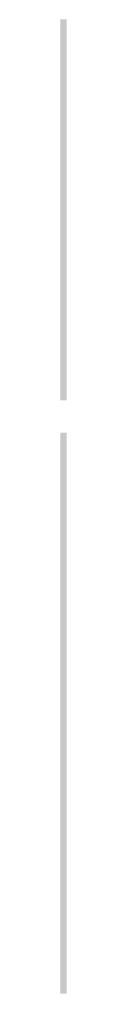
# Model space of a CAD drawing. Header units: millimetres. Extents: x -187347 to 135007, y -6415 to 292048.
# Drawn here: x 68943 to 69141, y 120228 to 149579 of the extents above; entities that cross this region are included whole.
import ezdxf

# ---------------------------------------------------------------- set-up
doc = ezdxf.new("R2010")
doc.units = ezdxf.units.MM
doc.header["$LTSCALE"] = 100
doc.layers.add('A-WALL-PATT', color=7, linetype='Continuous', lineweight=5)

msp = doc.modelspace()

# ---------------------------------------------------------------- hatches: boundary and pattern name
at = {"layer": 'A-WALL-PATT'}
h = msp.add_hatch(dxfattribs=at)
h.set_pattern_fill('FP_1591', color=256, angle=67.38013, style=0, pattern_type=2)
h.set_pattern_definition([(157.3801, (69102.8, 143851.106), (-100.32954, 0.0003), [26.086, -1278.204]), (157.3801, (69102.8, 143951.437), (-100.32954, 0.0003), [26.086, -1278.204]), (157.3801, (69102.8, 144051.767), (-100.32954, 0.0003), [26.086, -1278.204]), (157.3801, (69102.8, 144152.097), (-100.32954, 0.0003), [26.086, -1278.204]), (157.3801, (69102.8, 144252.427), (-100.32954, 0.0003), [26.086, -1278.204]), (202.2491, (69102.8, 143935.384), (-100.3298, -0.00036), [23.848, -2360.969]), (202.2491, (69102.8, 144035.714), (-100.3298, -0.00036), [23.848, -2360.969]), (202.2491, (69102.8, 144136.044), (-100.3298, -0.00036), [23.848, -2360.969]), (202.2491, (69102.8, 144236.374), (-100.3298, -0.00036), [23.848, -2360.969]), (202.2491, (69102.8, 144336.704), (-100.3298, -0.00036), [23.848, -2360.969]), (202.24913, (69102.8, 144437.034), (-100.3298, -0.00036), [23.848, -2360.969]), (202.24913, (69102.8, 144537.365), (-100.3298, -0.00036), [23.848, -2360.969]), (202.24913, (69102.8, 144637.694), (-100.3298, -0.00036), [23.848, -2360.969]), (202.24913, (69102.8, 144738.024), (-100.3298, -0.00036), [23.848, -2360.969]), (337.7511, (69080.727, 143910.3), (-100.3298, -0.0001), [23.848, -2360.969]), (337.7511, (69080.727, 144010.63), (-100.3298, -0.0001), [23.848, -2360.969]), (337.7511, (69080.727, 144110.96), (-100.3298, -0.0001), [23.848, -2360.969]), (337.7511, (69080.727, 144211.29), (-100.3298, -0.0001), [23.848, -2360.969]), (337.7511, (69080.727, 144311.62), (-100.3298, -0.0001), [23.848, -2360.969]), (337.75113, (69080.727, 144411.952), (-100.3298, -0.0001), [23.848, -2360.969]), (337.75113, (69080.727, 144512.28), (-100.3298, -0.0001), [23.848, -2360.969]), (337.75113, (69080.726, 144612.61), (-100.3298, -0.0001), [23.848, -2360.969]), (337.75113, (69080.727, 144712.942), (-100.3298, -0.0001), [23.848, -2360.969]), (22.6201, (69078.72, 143875.186), (-100.32954, -0.00078), [26.086, -1278.204]), (22.6201, (69078.72, 143975.516), (-100.32954, -0.00078), [26.086, -1278.204]), (22.6201, (69078.72, 144075.847), (-100.32954, -0.00078), [26.086, -1278.204]), (22.6201, (69078.72, 144176.176), (-100.32954, -0.00078), [26.086, -1278.204]), (22.6201, (69078.72, 144276.506), (-100.32954, -0.00078), [26.086, -1278.204]), (171.87013, (69119.856, 143846.09), (-100.33039, -0.000556), [7.094, -702.346]), (158.1981, (69112.832, 143847.094), (-100.33008, 0.00043), [10.806, -529.488]), (158.1981, (69112.833, 143947.424), (-100.33008, 0.00043), [10.806, -529.488]), (21.8011, (69102.8, 143885.22), (-100.33008, 0.00085), [10.806, -529.488]), (21.8011, (69102.8, 143985.55), (-100.33008, 0.00085), [10.806, -529.488]), (8.13013, (69112.832, 143889.232), (-100.33039, 8.5e-05), [7.094, -702.346]), (8.13013, (69119.856, 143846.09), (-100.33039, 8.5e-05), [7.094, -702.346]), (26.5651, (69126.88, 143847.094), (-100.33013, -0.00015), [6.73, -217.614]), (45.0001, (69132.9, 143850.104), (-100.33, -0.0002), [7.094, -134.794]), (56.3101, (69137.915, 143855.12), (-100.3303, -8e-05), [3.617, -358.128]), (56.3101, (69137.915, 143955.45), (-100.3303, -8e-05), [3.617, -358.128]), (56.3101, (69137.915, 144055.78), (-100.3303, -8e-05), [3.617, -358.128]), (71.5651, (69139.92, 143858.13), (-100.3296, -0.0001), [3.173, -314.099]), (71.5651, (69139.92, 143958.46), (-100.3296, -0.0001), [3.173, -314.099]), (71.5651, (69139.92, 144058.79), (-100.3296, -0.0001), [3.173, -314.099]), (71.5651, (69140.92, 143861.14), (-100.3296, -0.0001), [3.173, -314.099]), (71.5651, (69140.925, 143961.47), (-100.3296, -0.0001), [3.173, -314.099]), (71.5651, (69140.92, 144061.8), (-100.3296, -0.0001), [3.173, -314.099]), (90.0001, (69141.93, 143864.15), (-100.33, -0.0002), [8.026, -92.304]), (108.4351, (69141.93, 143872.18), (-100.3296, -0.0003), [3.173, -314.099]), (108.4351, (69141.93, 143972.51), (-100.3296, -0.0003), [3.173, -314.099]), (108.4351, (69141.93, 144072.84), (-100.3296, -0.0003), [3.173, -314.099]), (108.4351, (69140.925, 143875.19), (-100.3296, -0.0003), [3.173, -314.099]), (108.4351, (69140.92, 143975.52), (-100.3296, -0.0003), [3.173, -314.099]), (108.4351, (69140.925, 144075.85), (-100.3296, -0.0003), [3.173, -314.099]), (123.6901, (69139.92, 143878.196), (-100.3303, -0.0004), [3.617, -358.128]), (123.6901, (69139.92, 143978.53), (-100.3303, -0.0004), [3.617, -358.128]), (123.6901, (69139.92, 144078.86), (-100.3303, -0.0004), [3.617, -358.128]), (135.0001, (69137.915, 143881.206), (-100.33, -0.0002), [7.094, -134.794]), (153.4351, (69132.9, 143886.222), (-100.33013, -0.00033), [6.73, -217.614]), (171.87013, (69126.879, 143889.232), (-100.33039, -0.000556), [7.094, -702.346]), (171.87013, (69119.856, 143896.255), (-100.33039, -0.000556), [7.094, -702.346]), (158.1981, (69112.833, 143897.26), (-100.33008, 0.00043), [10.806, -529.488]), (158.1981, (69112.833, 143997.59), (-100.33008, 0.00043), [10.806, -529.488]), (21.8011, (69102.8, 143935.384), (-100.33008, 0.00085), [10.806, -529.488]), (21.8011, (69102.8, 144035.714), (-100.33008, 0.00085), [10.806, -529.488]), (8.13013, (69112.833, 143939.397), (-100.33039, 8.5e-05), [7.094, -702.346]), (8.13013, (69119.856, 143896.255), (-100.33039, 8.5e-05), [7.094, -702.346]), (26.5651, (69126.88, 143897.26), (-100.33013, -0.00015), [6.73, -217.614]), (45.0001, (69132.9, 143900.27), (-100.33, -0.0002), [7.094, -134.794]), (56.3101, (69137.915, 143905.285), (-100.3303, -8e-05), [3.617, -358.128]), (56.3101, (69137.915, 144005.615), (-100.3303, -8e-05), [3.617, -358.128]), (56.3101, (69137.915, 144105.946), (-100.3303, -8e-05), [3.617, -358.128]), (71.5651, (69139.92, 143908.295), (-100.3296, -0.0001), [3.173, -314.099]), (71.5651, (69139.92, 144008.62), (-100.3296, -0.0001), [3.173, -314.099]), (71.5651, (69139.92, 144108.955), (-100.3296, -0.0001), [3.173, -314.099]), (71.5651, (69140.92, 143911.3), (-100.3296, -0.0001), [3.173, -314.099]), (71.5651, (69140.93, 144011.635), (-100.3296, -0.0001), [3.173, -314.099]), (71.5651, (69140.92, 144111.965), (-100.3296, -0.0001), [3.173, -314.099]), (90.0001, (69141.93, 143914.32), (-100.33, -0.0002), [8.026, -92.304]), (108.4351, (69141.93, 143922.34), (-100.3296, -0.0003), [3.173, -314.099]), (108.4351, (69141.93, 144022.67), (-100.3296, -0.0003), [3.173, -314.099]), (108.4351, (69141.93, 144123), (-100.3296, -0.0003), [3.173, -314.099]), (108.4351, (69140.925, 143925.35), (-100.3296, -0.0003), [3.173, -314.099]), (108.4351, (69140.92, 144025.68), (-100.3296, -0.0003), [3.173, -314.099]), (108.4351, (69140.925, 144126.01), (-100.3296, -0.0003), [3.173, -314.099]), (123.6901, (69139.92, 143928.36), (-100.3303, -0.0004), [3.617, -358.128]), (123.6901, (69139.92, 144028.69), (-100.3303, -0.0004), [3.617, -358.128]), (123.6901, (69139.92, 144129.02), (-100.3303, -0.0004), [3.617, -358.128]), (135.0001, (69137.915, 143931.37), (-100.33, -0.0002), [7.094, -134.794]), (153.4351, (69132.9, 143936.387), (-100.33013, -0.00033), [6.73, -217.614]), (171.87013, (69126.879, 143939.397), (-100.33039, -0.000556), [7.094, -702.346]), (171.87013, (69063.67, 143871.173), (-100.33039, -0.000556), [7.094, -702.346]), (153.4351, (69056.647, 143872.176), (-100.33013, -0.00033), [6.73, -217.614]), (135.0001, (69050.63, 143875.186), (-100.33, -0.0002), [7.094, -134.794]), (123.6901, (69045.61, 143880.2), (-100.3303, -0.0004), [3.617, -358.128]), (123.6901, (69045.61, 143980.53), (-100.3303, -0.0004), [3.617, -358.128]), (123.6901, (69045.61, 144080.86), (-100.3303, -0.0004), [3.617, -358.128]), (108.4351, (69043.605, 143883.21), (-100.3296, -0.0003), [3.173, -314.099]), (108.4351, (69043.6, 143983.54), (-100.3296, -0.0003), [3.173, -314.099]), (108.4351, (69043.605, 144083.87), (-100.3296, -0.0003), [3.173, -314.099]), (108.4351, (69042.6, 143886.22), (-100.3296, -0.0003), [3.173, -314.099]), (108.4351, (69042.6, 143986.55), (-100.3296, -0.0003), [3.173, -314.099]), (108.4351, (69042.6, 144086.88), (-100.3296, -0.0003), [3.173, -314.099]), (90.0001, (69041.6, 143889.23), (-100.33, -0.0002), [8.026, -92.304]), (71.5651, (69041.6, 143897.26), (-100.3296, -0.0001), [3.173, -314.099]), (71.5651, (69041.6, 143997.59), (-100.3296, -0.0001), [3.173, -314.099]), (71.5651, (69041.6, 144097.92), (-100.3296, -0.0001), [3.173, -314.099]), (71.5651, (69042.6, 143900.27), (-100.3296, -0.0001), [3.173, -314.099]), (71.5651, (69042.6, 144000.6), (-100.3296, -0.0001), [3.173, -314.099]), (71.5651, (69042.6, 144100.93), (-100.3296, -0.0001), [3.173, -314.099]), (56.3101, (69043.605, 143903.28), (-100.3303, -8e-05), [3.617, -358.128]), (56.3101, (69043.605, 144003.61), (-100.3303, -8e-05), [3.617, -358.128]), (56.3101, (69043.604, 144103.94), (-100.3303, -8e-05), [3.617, -358.128]), (45.0001, (69045.61, 143906.29), (-100.33, -0.0002), [7.094, -134.794]), (26.5651, (69050.63, 143911.305), (-100.33013, -0.00015), [6.73, -217.614]), (8.13013, (69056.647, 143914.314), (-100.33039, 8.5e-05), [7.094, -702.346]), (8.13013, (69063.67, 143871.173), (-100.33039, 8.5e-05), [7.094, -702.346]), (20.5561, (69070.694, 143872.177), (-100.33001, -0.0004), [8.572, -848.648]), (20.55613, (69070.694, 143972.506), (-100.33001, -0.0004), [8.572, -848.648]), (20.55613, (69070.694, 144072.836), (-100.33001, -0.0004), [8.572, -848.648]), (158.1981, (69080.727, 143910.3), (-100.33008, 0.00043), [10.806, -529.488]), (158.1981, (69080.727, 144010.63), (-100.33008, 0.00043), [10.806, -529.488]), (171.87013, (69070.694, 143914.315), (-100.33039, -0.000556), [7.094, -702.346]), (90.0001, (69041.6, 143843.08), (-100.33, -0.0002), [4.013, -96.317]), (71.5651, (69041.6, 143847.09), (-100.3296, -0.0001), [3.173, -314.099]), (71.5651, (69041.6, 143947.42), (-100.3296, -0.0001), [3.173, -314.099]), (71.5651, (69041.6, 144047.75), (-100.3296, -0.0001), [3.173, -314.099]), (71.5651, (69042.6, 143850.1), (-100.3296, -0.0001), [3.173, -314.099]), (71.5651, (69042.6, 143950.43), (-100.3296, -0.0001), [3.173, -314.099]), (71.5651, (69042.6, 144050.76), (-100.3296, -0.0001), [3.173, -314.099]), (56.3101, (69043.604, 143853.11), (-100.3303, -8e-05), [3.617, -358.128]), (56.3101, (69043.605, 143953.44), (-100.3303, -8e-05), [3.617, -358.128]), (56.3101, (69043.605, 144053.77), (-100.3303, -8e-05), [3.617, -358.128]), (45.0001, (69045.61, 143856.124), (-100.33, -0.0002), [7.094, -134.794]), (26.5651, (69050.63, 143861.14), (-100.33013, -0.00015), [6.73, -217.614]), (8.13013, (69056.647, 143864.15), (-100.33039, 8.5e-05), [7.094, -702.346]), (159.4441, (69078.72, 143861.14), (-100.33001, -8e-05), [8.572, -848.648]), (159.44413, (69078.72, 143961.47), (-100.33001, -8e-05), [8.572, -848.648]), (159.44413, (69078.72, 144061.8), (-100.33001, -8e-05), [8.572, -848.648]), (171.87013, (69070.694, 143864.15), (-100.33039, -0.000556), [7.094, -702.346]), (171.87013, (69063.671, 143921.337), (-100.33039, -0.000556), [7.094, -702.346]), (153.4351, (69056.648, 143922.34), (-100.33013, -0.00033), [6.73, -217.614]), (135.0001, (69050.63, 143925.35), (-100.33, -0.0002), [7.094, -134.794]), (123.6901, (69045.61, 143930.37), (-100.3303, -0.0004), [3.617, -358.128]), (123.6901, (69045.61, 144030.7), (-100.3303, -0.0004), [3.617, -358.128]), (123.6901, (69045.61, 144131.03), (-100.3303, -0.0004), [3.617, -358.128]), (108.4351, (69043.605, 143933.38), (-100.3296, -0.0003), [3.173, -314.099]), (108.4351, (69043.6, 144033.71), (-100.3296, -0.0003), [3.173, -314.099]), (108.4351, (69043.605, 144134.04), (-100.3296, -0.0003), [3.173, -314.099]), (108.4351, (69042.6, 143936.39), (-100.3296, -0.0003), [3.173, -314.099]), (108.4351, (69042.6, 144036.72), (-100.3296, -0.0003), [3.173, -314.099]), (108.4351, (69042.6, 144137.05), (-100.3296, -0.0003), [3.173, -314.099]), (90.0001, (69041.6, 143939.4), (-100.33, -0.0002), [4.013, -96.317]), (8.13013, (69063.671, 143921.337), (-100.33039, 8.5e-05), [7.094, -702.346]), (21.8011, (69070.694, 143922.34), (-100.33008, 0.00085), [10.806, -529.488]), (21.8011, (69070.694, 144022.67), (-100.33008, 0.00085), [10.806, -529.488])])
h.paths.add_polyline_path([(68943.2, 138107.6), (69141.1, 138107.6), (69141.1, 149579.4), (68942.7, 149579.4), (68942.7, 138107.6)])
h = msp.add_hatch(dxfattribs=at)
h.set_pattern_fill('FP_1590', color=256, angle=67.38013, style=0, pattern_type=2)
h.set_pattern_definition([(157.38013, (69102.8, 128684.607), (-100.32954, 0.0003), [26.086, -1278.204]), (157.38013, (69102.8, 128784.937), (-100.32954, 0.0003), [26.086, -1278.204]), (157.38013, (69102.8, 128885.267), (-100.32954, 0.0003), [26.086, -1278.204]), (157.38013, (69102.8, 128985.597), (-100.32954, 0.0003), [26.086, -1278.204]), (157.38013, (69102.8, 129085.926), (-100.32954, 0.00031), [26.086, -1278.204]), (202.24913, (69102.8, 128768.884), (-100.3298, -0.00036), [23.848, -2360.969]), (202.24913, (69102.8, 128869.214), (-100.3298, -0.00036), [23.848, -2360.969]), (202.24913, (69102.8, 128969.544), (-100.3298, -0.00036), [23.848, -2360.969]), (202.24913, (69102.8, 129069.874), (-100.3298, -0.00036), [23.848, -2360.969]), (202.24913, (69102.8, 129170.204), (-100.3298, -0.00036), [23.848, -2360.969]), (202.24913, (69102.8, 129270.534), (-100.3298, -0.00036), [23.848, -2360.969]), (202.24913, (69102.8, 129370.864), (-100.3298, -0.00036), [23.848, -2360.969]), (202.24913, (69102.8, 129471.194), (-100.3298, -0.00036), [23.848, -2360.969]), (202.24913, (69102.8, 129571.524), (-100.3298, -0.00036), [23.848, -2360.969]), (337.75113, (69080.727, 128743.8), (-100.3298, -0.00011), [23.848, -2360.969]), (337.75113, (69080.726, 128844.13), (-100.3298, -0.00011), [23.848, -2360.969]), (337.75113, (69080.727, 128944.462), (-100.3298, -0.00011), [23.848, -2360.969]), (337.75113, (69080.727, 129044.79), (-100.3298, -0.00011), [23.848, -2360.969]), (337.75113, (69080.727, 129145.12), (-100.3298, -0.00011), [23.848, -2360.969]), (337.75113, (69080.727, 129245.45), (-100.3298, -0.00011), [23.848, -2360.969]), (337.75113, (69080.727, 129345.78), (-100.3298, -0.00011), [23.848, -2360.969]), (337.75113, (69080.727, 129446.11), (-100.3298, -0.00011), [23.848, -2360.969]), (337.75113, (69080.726, 129546.44), (-100.3298, -0.00011), [23.848, -2360.969]), (22.62013, (69078.72, 128708.686), (-100.32954, -0.00078), [26.086, -1278.204]), (22.62013, (69078.72, 128809.016), (-100.32954, -0.00078), [26.086, -1278.204]), (22.62013, (69078.72, 128909.346), (-100.32954, -0.00078), [26.086, -1278.204]), (22.62013, (69078.72, 129009.676), (-100.32954, -0.00078), [26.086, -1278.204]), (22.62013, (69078.72, 129110.006), (-100.32954, -0.00078), [26.086, -1278.204]), (171.87013, (69119.855, 128679.591), (-100.330391, -0.000556), [7.094, -702.346]), (158.19813, (69112.833, 128680.594), (-100.33008, 0.00043), [10.806, -529.488]), (158.19813, (69112.832, 128780.924), (-100.33008, 0.00043), [10.806, -529.488]), (21.80113, (69102.8, 128718.72), (-100.33008, 0.00085), [10.806, -529.488]), (21.80113, (69102.8, 128819.05), (-100.33008, 0.00085), [10.806, -529.488]), (8.13013, (69112.832, 128722.733), (-100.330391, 8.5e-05), [7.094, -702.346]), (8.13013, (69119.855, 128679.591), (-100.330391, 8.5e-05), [7.094, -702.346]), (26.56513, (69126.88, 128680.594), (-100.33013, -0.00015), [6.73, -217.614]), (45.0001, (69132.9, 128683.604), (-100.32997, -0.00024), [7.094, -134.794]), (56.3101, (69137.915, 128688.62), (-100.3303, -8e-05), [3.617, -358.128]), (56.3101, (69137.915, 128788.95), (-100.3303, -8e-05), [3.617, -358.128]), (56.3101, (69137.915, 128889.28), (-100.3303, -8e-05), [3.617, -358.128]), (71.5651, (69139.92, 128691.63), (-100.3296, -0.0001), [3.173, -314.099]), (71.5651, (69139.92, 128791.96), (-100.3296, -0.0001), [3.173, -314.099]), (71.5651, (69139.92, 128892.29), (-100.3296, -0.0001), [3.173, -314.099]), (71.5651, (69140.925, 128694.64), (-100.3296, -0.0001), [3.173, -314.099]), (71.5651, (69140.92, 128794.97), (-100.3296, -0.0001), [3.173, -314.099]), (71.5651, (69140.93, 128895.3), (-100.3296, -0.0001), [3.173, -314.099]), (90.0001, (69141.93, 128697.65), (-100.33, -0.0002), [8.026, -92.304]), (108.4351, (69141.93, 128705.68), (-100.3296, -0.0003), [3.173, -314.099]), (108.4351, (69141.93, 128806.01), (-100.3296, -0.0003), [3.173, -314.099]), (108.4351, (69141.93, 128906.34), (-100.3296, -0.0003), [3.173, -314.099]), (108.4351, (69140.92, 128708.69), (-100.3296, -0.0003), [3.173, -314.099]), (108.4351, (69140.925, 128809.02), (-100.3296, -0.0003), [3.173, -314.099]), (108.4351, (69140.92, 128909.35), (-100.3296, -0.0003), [3.173, -314.099]), (123.6901, (69139.92, 128711.696), (-100.3303, -0.0004), [3.617, -358.128]), (123.6901, (69139.92, 128812.03), (-100.3303, -0.0004), [3.617, -358.128]), (123.6901, (69139.92, 128912.36), (-100.3303, -0.0004), [3.617, -358.128]), (135.0001, (69137.915, 128714.706), (-100.32997, -0.00024), [7.094, -134.794]), (153.43513, (69132.9, 128719.72), (-100.33013, -0.00033), [6.73, -217.614]), (171.87013, (69126.878, 128722.732), (-100.330391, -0.000556), [7.094, -702.346]), (171.87013, (69119.856, 128729.756), (-100.330391, -0.000556), [7.094, -702.346]), (158.19813, (69112.832, 128730.76), (-100.33008, 0.00043), [10.806, -529.488]), (158.19813, (69112.833, 128831.09), (-100.33008, 0.00043), [10.806, -529.488]), (21.80113, (69102.8, 128768.884), (-100.33008, 0.00085), [10.806, -529.488]), (21.80113, (69102.8, 128869.214), (-100.33008, 0.00085), [10.806, -529.488]), (8.13013, (69112.832, 128772.897), (-100.330391, 8.5e-05), [7.094, -702.346]), (8.13013, (69119.856, 128729.756), (-100.330391, 8.5e-05), [7.094, -702.346]), (26.56513, (69126.88, 128730.76), (-100.33013, -0.00015), [6.73, -217.614]), (45.0001, (69132.9, 128733.77), (-100.32997, -0.00024), [7.094, -134.794]), (56.3101, (69137.915, 128738.785), (-100.3303, -8e-05), [3.617, -358.128]), (56.3101, (69137.915, 128839.115), (-100.3303, -8e-05), [3.617, -358.128]), (56.3101, (69137.914, 128939.445), (-100.3303, -8e-05), [3.617, -358.128]), (71.5651, (69139.92, 128741.795), (-100.3296, -0.0001), [3.173, -314.099]), (71.5651, (69139.92, 128842.12), (-100.3296, -0.0001), [3.173, -314.099]), (71.5651, (69139.92, 128942.46), (-100.3296, -0.0001), [3.173, -314.099]), (71.5651, (69140.92, 128744.805), (-100.3296, -0.0001), [3.173, -314.099]), (71.5651, (69140.925, 128845.14), (-100.3296, -0.0001), [3.173, -314.099]), (71.5651, (69140.93, 128945.465), (-100.3296, -0.0001), [3.173, -314.099]), (90.0001, (69141.93, 128747.81), (-100.33, -0.0002), [8.026, -92.304]), (108.4351, (69141.93, 128755.84), (-100.3296, -0.0003), [3.173, -314.099]), (108.4351, (69141.93, 128856.17), (-100.3296, -0.0003), [3.173, -314.099]), (108.4351, (69141.93, 128956.5), (-100.3296, -0.0003), [3.173, -314.099]), (108.4351, (69140.925, 128758.85), (-100.3296, -0.0003), [3.173, -314.099]), (108.4351, (69140.925, 128859.18), (-100.3296, -0.0003), [3.173, -314.099]), (108.4351, (69140.925, 128959.51), (-100.3296, -0.0003), [3.173, -314.099]), (123.6901, (69139.92, 128761.86), (-100.3303, -0.0004), [3.617, -358.128]), (123.6901, (69139.92, 128862.19), (-100.3303, -0.0004), [3.617, -358.128]), (123.6901, (69139.92, 128962.52), (-100.3303, -0.0004), [3.617, -358.128]), (135.0001, (69137.915, 128764.87), (-100.32997, -0.00024), [7.094, -134.794]), (153.43513, (69132.9, 128769.887), (-100.33013, -0.00033), [6.73, -217.614]), (171.87013, (69126.879, 128772.897), (-100.330391, -0.000556), [7.094, -702.346]), (171.87013, (69063.67, 128704.673), (-100.330391, -0.000556), [7.094, -702.346]), (153.43513, (69056.65, 128705.676), (-100.33013, -0.00033), [6.73, -217.614]), (135.0001, (69050.63, 128708.686), (-100.32997, -0.00024), [7.094, -134.794]), (123.6901, (69045.61, 128713.7), (-100.3303, -0.0004), [3.617, -358.128]), (123.6901, (69045.61, 128814.03), (-100.3303, -0.0004), [3.617, -358.128]), (123.6901, (69045.61, 128914.36), (-100.3303, -0.0004), [3.617, -358.128]), (108.4351, (69043.6, 128716.71), (-100.3296, -0.0003), [3.173, -314.099]), (108.4351, (69043.605, 128817.04), (-100.3296, -0.0003), [3.173, -314.099]), (108.4351, (69043.6, 128917.37), (-100.3296, -0.0003), [3.173, -314.099]), (108.4351, (69042.6, 128719.72), (-100.3296, -0.0003), [3.173, -314.099]), (108.4351, (69042.6, 128820.05), (-100.3296, -0.0003), [3.173, -314.099]), (108.4351, (69042.6, 128920.38), (-100.3296, -0.0003), [3.173, -314.099]), (90.0001, (69041.6, 128722.73), (-100.33, -0.0002), [8.026, -92.304]), (71.5651, (69041.6, 128730.76), (-100.3296, -0.0001), [3.173, -314.099]), (71.5651, (69041.6, 128831.09), (-100.3296, -0.0001), [3.173, -314.099]), (71.5651, (69041.6, 128931.42), (-100.3296, -0.0001), [3.173, -314.099]), (71.5651, (69042.6, 128733.77), (-100.3296, -0.0001), [3.173, -314.099]), (71.5651, (69042.6, 128834.1), (-100.3296, -0.0001), [3.173, -314.099]), (71.5651, (69042.6, 128934.43), (-100.3296, -0.0001), [3.173, -314.099]), (56.3101, (69043.605, 128736.78), (-100.3303, -8e-05), [3.617, -358.128]), (56.3101, (69043.605, 128837.11), (-100.3303, -8e-05), [3.617, -358.128]), (56.3101, (69043.605, 128937.44), (-100.3303, -8e-05), [3.617, -358.128]), (45.0001, (69045.61, 128739.79), (-100.32997, -0.00024), [7.094, -134.794]), (26.56513, (69050.628, 128744.805), (-100.33013, -0.00015), [6.73, -217.614]), (8.13013, (69056.647, 128747.815), (-100.330391, 8.5e-05), [7.094, -702.346]), (8.13013, (69063.67, 128704.673), (-100.330391, 8.5e-05), [7.094, -702.346]), (20.55613, (69070.693, 128705.676), (-100.33001, -0.00039), [8.572, -848.648]), (20.55613, (69070.694, 128806.006), (-100.33001, -0.00039), [8.572, -848.648]), (20.55613, (69070.693, 128906.336), (-100.33001, -0.00039), [8.572, -848.648]), (158.19813, (69080.727, 128743.8), (-100.33008, 0.00043), [10.806, -529.488]), (158.19813, (69080.726, 128844.13), (-100.33008, 0.00043), [10.806, -529.488]), (171.87013, (69070.694, 128747.815), (-100.330391, -0.000556), [7.094, -702.346]), (90.0001, (69041.6, 128676.58), (-100.33, -0.0002), [4.013, -96.317]), (71.5651, (69041.6, 128680.59), (-100.3296, -0.0001), [3.173, -314.099]), (71.5651, (69041.6, 128780.92), (-100.3296, -0.0001), [3.173, -314.099]), (71.5651, (69041.6, 128881.25), (-100.3296, -0.0001), [3.173, -314.099]), (71.5651, (69042.6, 128683.6), (-100.3296, -0.0001), [3.173, -314.099]), (71.5651, (69042.6, 128783.93), (-100.3296, -0.0001), [3.173, -314.099]), (71.5651, (69042.6, 128884.26), (-100.3296, -0.0001), [3.173, -314.099]), (56.3101, (69043.605, 128686.61), (-100.3303, -8e-05), [3.617, -358.128]), (56.3101, (69043.605, 128786.94), (-100.3303, -8e-05), [3.617, -358.128]), (56.3101, (69043.605, 128887.27), (-100.3303, -8e-05), [3.617, -358.128]), (45.0001, (69045.61, 128689.62), (-100.32997, -0.00024), [7.094, -134.794]), (26.56513, (69050.63, 128694.64), (-100.33013, -0.00015), [6.73, -217.614]), (8.13013, (69056.648, 128697.65), (-100.330391, 8.5e-05), [7.094, -702.346]), (159.44413, (69078.72, 128694.64), (-100.33001, -8e-05), [8.572, -848.648]), (159.44413, (69078.72, 128794.97), (-100.33001, -8e-05), [8.572, -848.648]), (159.44413, (69078.72, 128895.3), (-100.33001, -8e-05), [8.572, -848.648]), (171.87013, (69070.694, 128697.65), (-100.330391, -0.000556), [7.094, -702.346]), (171.87013, (69063.67, 128754.838), (-100.330391, -0.000556), [7.094, -702.346]), (153.43513, (69056.647, 128755.84), (-100.33013, -0.00033), [6.73, -217.614]), (135.0001, (69050.63, 128758.85), (-100.32997, -0.00024), [7.094, -134.794]), (123.6901, (69045.61, 128763.87), (-100.3303, -0.0004), [3.617, -358.128]), (123.6901, (69045.61, 128864.2), (-100.3303, -0.0004), [3.617, -358.128]), (123.6901, (69045.61, 128964.53), (-100.3303, -0.0004), [3.617, -358.128]), (108.4351, (69043.6, 128766.88), (-100.3296, -0.0003), [3.173, -314.099]), (108.4351, (69043.605, 128867.21), (-100.3296, -0.0003), [3.173, -314.099]), (108.4351, (69043.605, 128967.54), (-100.3296, -0.0003), [3.173, -314.099]), (108.4351, (69042.6, 128769.89), (-100.3296, -0.0003), [3.173, -314.099]), (108.4351, (69042.6, 128870.22), (-100.3296, -0.0003), [3.173, -314.099]), (108.4351, (69042.6, 128970.55), (-100.3296, -0.0003), [3.173, -314.099]), (90.0001, (69041.6, 128772.9), (-100.33, -0.0002), [4.013, -96.317]), (8.13013, (69063.67, 128754.838), (-100.330391, 8.5e-05), [7.094, -702.346]), (21.80113, (69070.694, 128755.84), (-100.33008, 0.00085), [10.806, -529.488]), (21.80113, (69070.694, 128856.17), (-100.33008, 0.00085), [10.806, -529.488])])
h.paths.add_polyline_path([(69141.1, 120227.8), (69141.1, 137124.6), (68942.7, 137124.6), (68942.7, 120227.8)])

doc.saveas('drawing.dxf')
